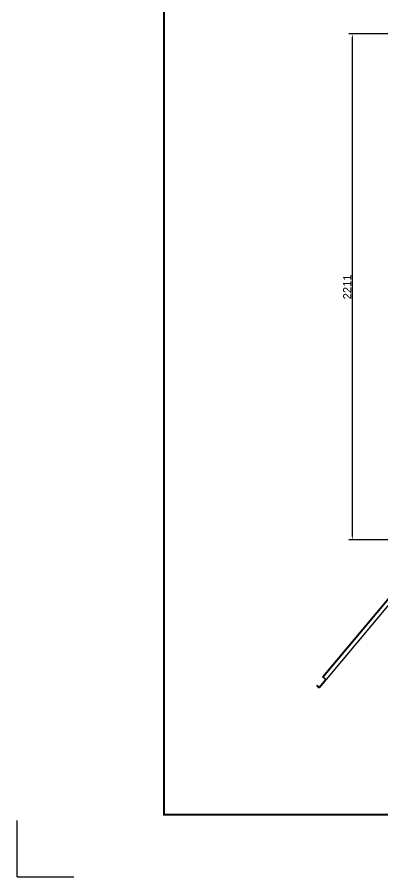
# Model space of a CAD drawing. Header units: millimetres. Extents: x 3151 to 13728, y 2378 to 9705.
# Drawn here: x 3151 to 4748, y 2378 to 6136 of the extents above; entities that cross this region are included whole.
import ezdxf

# ---------------------------------------------------------------- set-up
doc = ezdxf.new("R2010")
doc.units = ezdxf.units.MM
for name, color, linetype, lineweight in [('1', 4, 'Continuous', 53), ('标注、文本', 3, 'Continuous', 18), ('粗实线', 4, 'Continuous', 40)]:
    doc.layers.add(name, color=color, linetype=linetype, lineweight=lineweight)
doc.layers.add('paper', color=254, linetype='Continuous', plot=False)
doc.layers.add('PDF_几何图形', color=7, linetype='Continuous')
doc.styles.get("Standard").update_dxf_attribs({"font": 'arial.ttf'})
doc.dimstyles.new('1-15', dxfattribs={"dimscale": 10, "dimtxt": 3.5, "dimasz": 2, "dimexe": 1.5, "dimexo": 0.5, "dimgap": 0.5, "dimtad": 1, "dimtoh": 1, "dimdec": 1, "dimdsep": 46, "dimtxsty": 'Standard', "dimcen": 2.5, "dimclrd": 3, "dimclre": 3, "dimclrt": 3, "dimadec": 0, "dimazin": 2, "dimtfac": 1, "dimtdec": 1, "dimtmove": 0, "dimatfit": 2, "dimfxl": 1, "dimarcsym": 0})

# ---------------------------------------------------------------- blocks, each defined once
blk = doc.blocks.new('*D85')
at = {"layer": 'Defpoints', "color": 0, "transparency": 16777216}
for p in [(4614.9, 6062.3), (5249.7, 6062.3), (5009.7, 3851.3)]:
    blk.add_point(p, dxfattribs=at)
at = {"layer": '标注、文本', "color": 3, "lineweight": -2, "transparency": 16777216}
for p, q in [((5244.7, 6062.3), (4599.9, 6062.3)), ((4614.9, 3871.3), (4614.9, 6042.3)), ((5004.7, 3851.3), (4599.9, 3851.3))]:
    blk.add_line(p, q, dxfattribs=at)
at = {"layer": '标注、文本', "color": 3, "transparency": 16777216}
for points in [[(4611.6, 6042.3), (4618.2, 6042.3), (4614.9, 6062.3)], [(4611.6, 3871.3), (4618.2, 3871.3), (4614.9, 3851.3)]]:
    blk.add_solid(points, dxfattribs=at)
at = {"layer": '标注、文本', "color": 3, "transparency": 16777216, "insert": (4592.3, 4956.8), "char_height": 35, "attachment_point": 5, "rotation": 90}
blk.add_mtext('2211', dxfattribs=at)

msp = doc.modelspace()

# ---------------------------------------------------------------- linework, layer by layer
at = {"layer": '1', "const_width": 8.634}
msp.add_lwpolyline([(3792.755, 2649.776), (13265.075, 2649.776), (13265.075, 9458.006), (3792.755, 9458.006), (3792.755, 2649.776)], dxfattribs=at)
at = {"layer": 'paper'}
for q in [(3151.4, 2625.108), (3398.075, 2378.433)]:
    msp.add_line((3151.4, 2378.433), q, dxfattribs=at)
at = {"layer": 'PDF_几何图形'}
for p, q in [((5010.774, 3880.559), (4483.932, 3252.941)), ((5010.774, 3877.25), (4487.24, 3252.941)), ((5024.422, 3868.979), (4501.301, 3240.948)), ((4501.301, 3240.948), (4470.698, 3204.554)), ((4487.24, 3252.941), (4501.301, 3240.948)), ((4462.013, 3215.307), (4460.358, 3213.239)), ((4460.358, 3213.239), (4470.698, 3204.554)), ((4462.013, 3215.307), (4470.698, 3207.863))]:
    msp.add_line(p, q, dxfattribs=at)
msp.add_lwpolyline([(4483.932, 3252.941), (4498.406, 3240.948), (4470.698, 3207.863)], dxfattribs=at)
at = {"layer": '粗实线', "lineweight": 30}
for p, q in [((5010.774, 3880.559), (4483.932, 3252.941)), ((5010.774, 3877.25), (4487.24, 3252.941)), ((5024.422, 3868.979), (4501.301, 3240.948)), ((4501.301, 3240.948), (4470.698, 3204.554)), ((4487.24, 3252.941), (4501.301, 3240.948)), ((4462.013, 3215.307), (4460.358, 3213.239)), ((4460.358, 3213.239), (4470.698, 3204.554)), ((4462.013, 3215.307), (4470.698, 3207.863))]:
    msp.add_line(p, q, dxfattribs=at)
msp.add_lwpolyline([(4483.932, 3252.941), (4498.406, 3240.948), (4470.698, 3207.863)], dxfattribs=at)

# ---------------------------------------------------------------- dimensions: what is measured, and where the dimension line sits
at = {"layer": '标注、文本'}
dim = msp.add_linear_dim(base=(4614.884, 6062.259), p1=(5009.658, 3851.254), p2=(5249.658, 6062.259), angle=90, dimstyle='1-15', dxfattribs=at)
dim.commit()
dim.dimension.update_dxf_attribs({"geometry": '*D85', "text_midpoint": (4592.312, 4956.757)})

doc.saveas('drawing.dxf')
